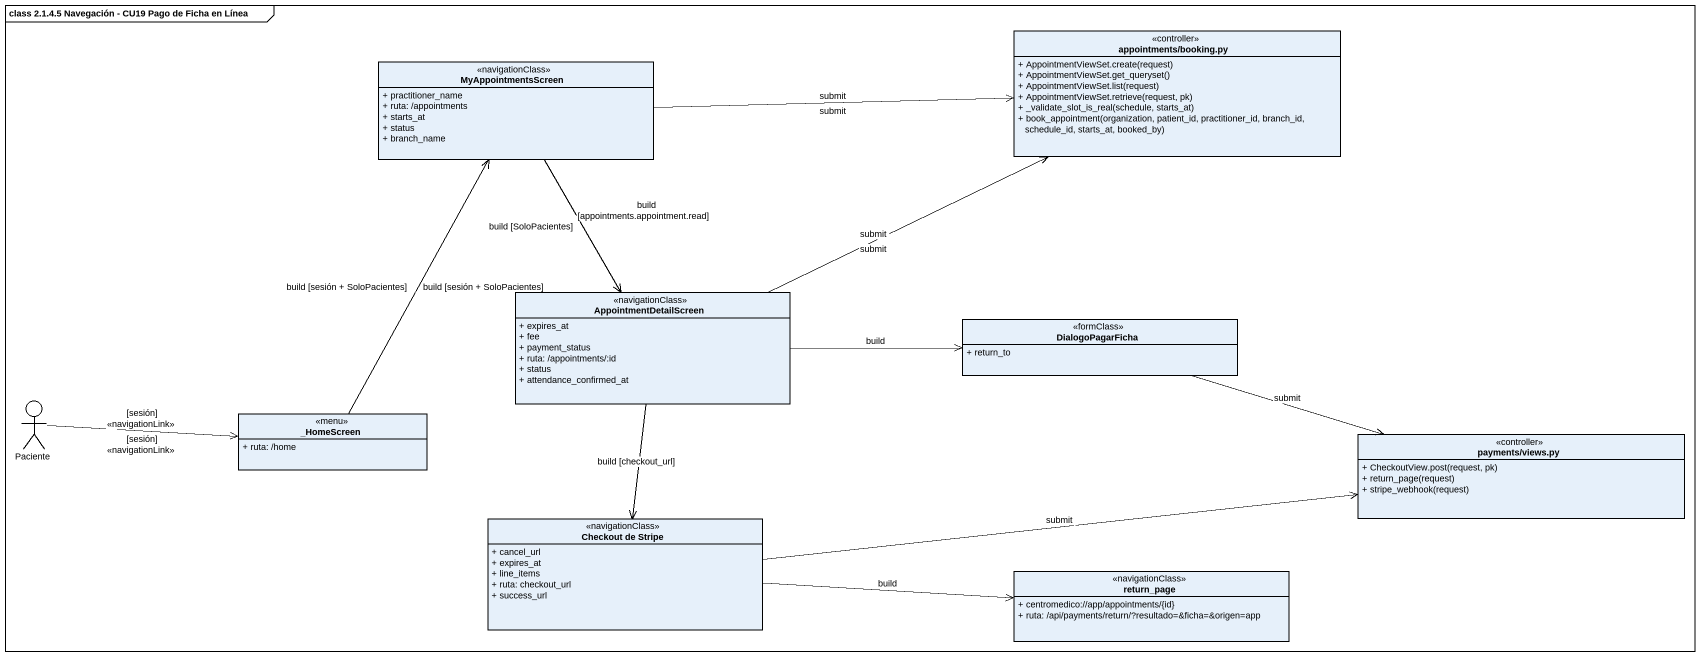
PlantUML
@startuml
mainframe class 2.1.4.5 Navegación - CU19 Pago de Ficha en Línea
allowmixing
hide circle
hide empty members
skinparam classAttributeIconSize 0
class "appointments/booking.py" as appointments_booking_py <<controller>> {
  + AppointmentViewSet.create(request)
  + AppointmentViewSet.get_queryset()
  + AppointmentViewSet.list(request)
  + AppointmentViewSet.retrieve(request, pk)
  + _validate_slot_is_real(schedule, starts_at)
  + book_appointment(organization, patient_id, practitioner_id, branch_id, schedule_id, starts_at, booked_by)
}
class MyAppointmentsScreen <<navigationClass>> {
  + practitioner_name
  + ruta: /appointments
  + starts_at
  + status
  + branch_name
}
class AppointmentDetailScreen <<navigationClass>> {
  + expires_at
  + fee
  + payment_status
  + ruta: /appointments/:id
  + status
  + attendance_confirmed_at
}
class DialogoPagarFicha <<formClass>> {
  + return_to
}
actor Paciente
class "_HomeScreen" as HomeScreen <<menu>> {
  + ruta: /home
}
class "payments/views.py" as payments_views_py <<controller>> {
  + CheckoutView.post(request, pk)
  + return_page(request)
  + stripe_webhook(request)
}
class "Checkout de Stripe" as Checkout_de_Stripe <<navigationClass>> {
  + cancel_url
  + expires_at
  + line_items
  + ruta: checkout_url
  + success_url
}
class return_page <<navigationClass>> {
  + centromedico://app/appointments/{id}
  + ruta: /api/payments/return/?resultado=&ficha=&origen=app
}
MyAppointmentsScreen -right-> appointments_booking_py : submit
MyAppointmentsScreen -right-> appointments_booking_py : submit
MyAppointmentsScreen --> AppointmentDetailScreen : build [appointments.appointment.read]
MyAppointmentsScreen --> AppointmentDetailScreen : build [SoloPacientes]
AppointmentDetailScreen -right-> appointments_booking_py : submit
AppointmentDetailScreen -right-> appointments_booking_py : submit
AppointmentDetailScreen -right-> DialogoPagarFicha : build
AppointmentDetailScreen --> Checkout_de_Stripe : build [checkout_url]
DialogoPagarFicha -right-> payments_views_py : submit
Paciente -right-> HomeScreen : [sesión]\n<<navigationLink>>
Paciente -right-> HomeScreen : [sesión]\n<<navigationLink>>
HomeScreen -up-> MyAppointmentsScreen : build [sesión + SoloPacientes]
HomeScreen -up-> MyAppointmentsScreen : build [sesión + SoloPacientes]
Checkout_de_Stripe -right-> payments_views_py : submit
Checkout_de_Stripe -right-> return_page : build
@enduml
